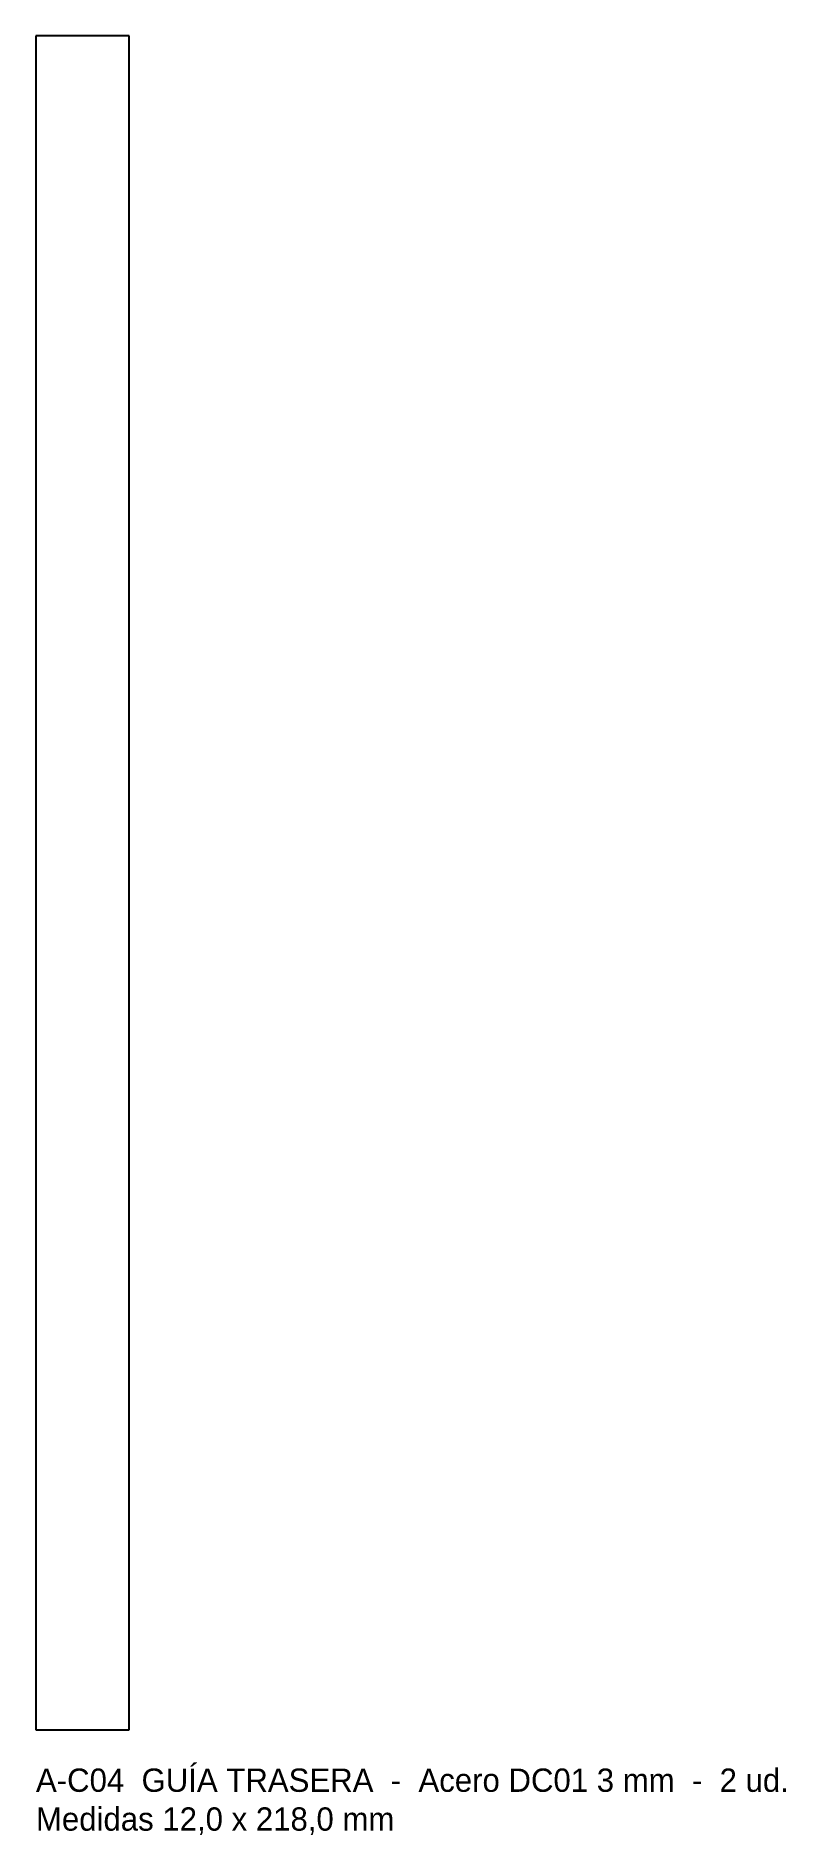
# Model space of a CAD drawing. Header units: millimetres. Extents: x 0 to 97, y -14 to 218.
import ezdxf

# ---------------------------------------------------------------- set-up
doc = ezdxf.new("R2010")
doc.units = ezdxf.units.MM
doc.layers.add('CORTE', color=7, linetype='CONTINUOUS')
doc.layers.add('TEXTO', color=3, linetype='CONTINUOUS')

msp = doc.modelspace()

# ---------------------------------------------------------------- linework, layer by layer
at = {"layer": 'CORTE'}
for p, q in [((12, 218), (0, 218)), ((0, 218), (0, 0)), ((12, 0), (12, 218)), ((0, 0), (12, 0))]:
    msp.add_line(p, q, dxfattribs=at)

# ---------------------------------------------------------------- texts
at = {"layer": 'TEXTO'}
for s, p in [('A-C04  GUÍA TRASERA  -  Acero DC01 3 mm  -  2 ud.', (0, -8)), ('Medidas 12,0 x 218,0 mm', (0, -13))]:
    msp.add_text(s, height=3, dxfattribs=at).set_placement(p)

doc.saveas('drawing.dxf')
